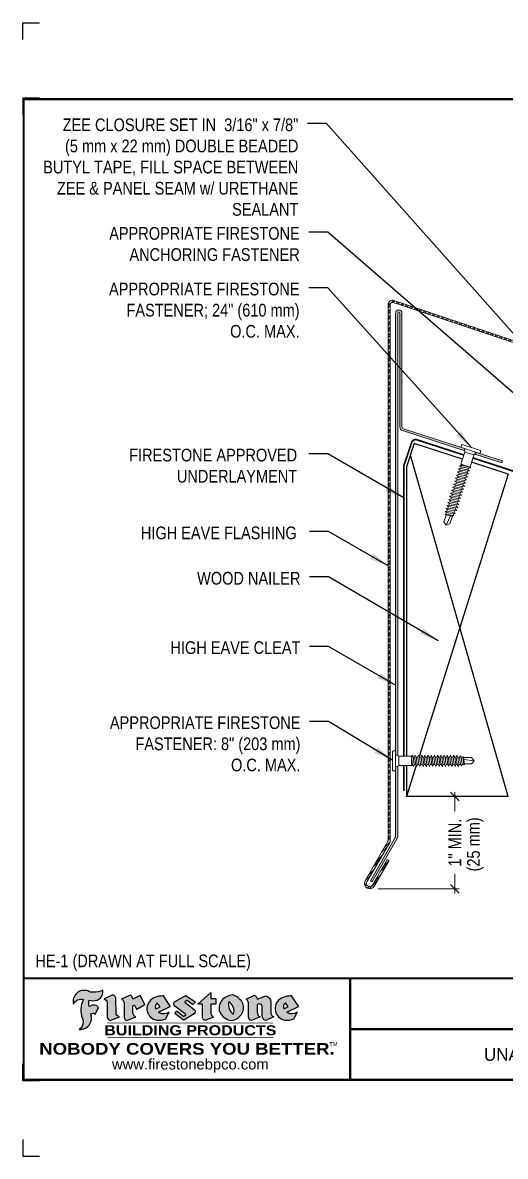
# Model space of a CAD drawing. Header units: inches. Extents: x 0 to 20, y 0 to 16.8.
# Drawn here: x 0 to 7.13, y 0 to 16.76 of the extents above; entities that cross this region are included whole.
import ezdxf
from ezdxf.enums import TextEntityAlignment as Align

# ---------------------------------------------------------------- set-up
doc = ezdxf.new("R2010")
doc.units = ezdxf.units.IN
doc.header["$MEASUREMENT"] = 0
doc.linetypes.add('HIDDEN', pattern=[0.375, 0.25, -0.125])
doc.layers.get('0').update_dxf_attribs({"linetype": 'CONTINUOUS'})
doc.layers.get('DEFPOINTS').update_dxf_attribs({"linetype": 'CONTINUOUS'})
doc.layers.add('FSBP-ACCESSORY-FIRESTONE', color=7, linetype='CONTINUOUS', lineweight=9)
doc.layers.add('FSBP-TRIMS', color=7, linetype='CONTINUOUS', lineweight=9)
for name, color, linetype in [('FSBP-ANNO-NOTE', 7, 'CONTINUOUS'), ('FSBP-MEMBRANE', 7, 'CONTINUOUS'), ('FSBP-SEALANTS', 1, 'CONTINUOUS'), ('FSBP-TTLB', 7, 'CONTINUOUS'), ('FSBP-TTLB-BORDER', 7, 'CONTINUOUS'), ('FSBP-TTLB-TEXT', 7, 'CONTINUOUS'), ('FSBP-WOOD', 7, 'CONTINUOUS')]:
    doc.layers.add(name, color=color, linetype=linetype)
doc.styles.add('ARIAL', font='arial.ttf')
doc.styles.add('ARIAL_BOLD', font='')
doc.styles.add('BANKGOTHIC', font='bgothm.ttf')
doc.styles.add('FSBP_ARIAL_NAR', font='ARIALN.TTF')
doc.styles.add('TXT', font='simplex.shx')
doc.styles.get('ARIAL_BOLD').set_extended_font_data('Arial Black')
doc.dimstyles.new('FSBP-DIM', dxfattribs={"dimtxt": 0.1875, "dimasz": 0.125, "dimexe": 0.0625, "dimexo": 0.125, "dimgap": 0.125, "dimtad": 0, "dimdec": 0, "dimzin": 1, "dimdsep": 46, "dimlunit": 4, "dimtxsty": 'FSBP_ARIAL_NAR', "dimblk": 'OBLIQUE', "dimcen": 0.09375, "dimdle": 0.0625, "dimclrd": 256, "dimclre": 256, "dimclrt": 256, "dimadec": 0, "dimazin": 0, "dimtfac": 1, "dimtdec": 0, "dimtmove": 1, "dimatfit": 3, "dimfxl": 0, "dimtolj": 1, "dimtzin": 0, "dimlwd": -1, "dimlwe": -1, "dimarcsym": 0})
doc.dimstyles.new('STANDARD$7', dxfattribs={"dimscale": 1.5, "dimtxt": 0.2, "dimasz": 0.1, "dimexe": 0.1, "dimexo": 0.125, "dimgap": 0.09, "dimtad": 0, "dimdec": 3, "dimzin": 4, "dimdsep": 46, "dimtxsty": 'TXT', "dimcen": 0.09, "dimadec": 0, "dimazin": 0, "dimtfac": 1, "dimtdec": 3, "dimtofl": 0, "dimtmove": 2, "dimatfit": 3, "dimfxl": 0, "dimtolj": 1, "dimtzin": 4, "dimarcsym": 0})

# ---------------------------------------------------------------- blocks, each defined once
blk = doc.blocks.new('FSBP_AP_FASTENER_02')
at = {"layer": 'FSBP-ACCESSORY-FIRESTONE'}
for p, q in [((8.067609890790237, 9.254251986866306), (8.091047390790237, 9.207376986866306)), ((8.231672390790237, 9.207376986866306), (8.255109890790237, 9.254251986866306)), ((8.091047390790237, 9.207376986866306), (8.091047390790237, 9.019876986866306)), ((8.091047390790237, 9.207376986866306), (8.231672390790237, 9.207376986866306)), ((8.231672390790237, 9.207376986866306), (8.231672390790237, 9.019876986866306)), ((8.091047390790237, 9.019876986866306), (8.108625515790237, 9.004810022580598)), ((8.108625515790237, 8.98113457231767), (8.108625515790237, 8.957459122054741)), ((8.108625515790237, 8.93378367179177), (8.108625515790237, 8.910108221528843)), ((8.108625515790237, 8.886432771265914), (8.108625515790237, 8.862757321002944)), ((8.214094265790237, 8.996201536603378), (8.214094265790237, 8.97252608634045)), ((8.214094265790237, 8.948850636077479), (8.214094265790237, 8.92517518581455)), ((8.214094265790237, 8.901499735551623), (8.214094265790237, 8.877824285288652)), ((8.108625515790237, 8.839081870740015), (8.108625515790237, 8.815406420477045)), ((8.108625515790237, 8.791730970214116), (8.108625515790237, 8.768055519951188)), ((8.108625515790237, 8.744380069688217), (8.108625515790237, 8.72070461942529)), ((8.214094265790237, 8.854148835025724), (8.214094265790237, 8.830473384762795)), ((8.214094265790237, 8.806797934499825), (8.214094265790237, 8.783122484236896)), ((8.214094265790237, 8.759447033973968), (8.214094265790237, 8.735771583710997)), ((8.108625515790237, 8.697029169162361), (8.108625515790237, 8.67335371889939)), ((8.108625515790237, 8.649678268636462), (8.108625515790237, 8.626002818373534)), ((8.108625515790237, 8.602327368110563), (8.108625515790237, 8.578651917847635)), ((8.108625515790237, 8.554976467584707), (8.108625515790237, 8.531301017321736)), ((8.214094265790237, 8.71209613344807), (8.214094265790237, 8.688420683185141)), ((8.214094265790237, 8.66474523292217), (8.214094265790237, 8.641069782659242)), ((8.214094265790237, 8.617394332396314), (8.214094265790237, 8.593718882133343)), ((8.214094265790237, 8.570043431870415), (8.214094265790237, 8.546367981607444)), ((8.108625515790237, 8.507625567058808), (8.108625515790237, 8.48395011679588)), ((8.108625515790237, 8.460274666532909), (8.108625515790237, 8.43659921626998)), ((8.108625515790237, 8.412923766007053), (8.108625515790237, 8.389248315744082)), ((8.214094265790237, 8.522692531344516), (8.214094265790237, 8.499017081081588)), ((8.214094265790237, 8.475341630818617), (8.214094265790237, 8.451666180555689)), ((8.214094265790237, 8.42799073029276), (8.214094265790237, 8.40431528002979)), ((8.108625515790237, 8.365572865481154), (8.108625515790237, 8.341897415218225)), ((8.108625515790237, 8.318221964955255), (8.108625515790237, 8.294546514692327)), ((8.108625515790237, 8.270871064429398), (8.108625515790237, 8.247195614166428)), ((8.114484890790237, 8.130382551065237), (8.114484890790237, 8.236194942606401)), ((8.161359890790237, 8.095226301065237), (8.179814568015516, 8.245527753638596)), ((8.208234890790237, 8.130382551065237), (8.208234890790237, 8.249587799749234)), ((8.214094265790237, 8.380639829766862), (8.214094265790237, 8.356964379503934)), ((8.214094265790237, 8.333288929240963), (8.214094265790237, 8.309613478978035)), ((8.214094265790237, 8.285938028715107), (8.214094265790237, 8.262262578452136)), ((8.161359890790237, 8.095226301065237), (8.114484890790237, 8.130382551065237)), ((8.208234890790237, 8.130382551065237), (8.161359890790237, 8.095226301065237))]:
    blk.add_line(p, q, dxfattribs=at)
blk.add_lwpolyline([(8.301984890790237, 9.254251986866306, 0.375321302791409), (8.301984890790237, 9.301126986866306), (8.301984890790237, 9.301126986866306), (8.020734890790239, 9.301126986866308), (8.020734890790237, 9.301126986866306, 0.3753213027914651), (8.020734890790237, 9.254251986866306)], format="xyb", close=True, dxfattribs=at)
for points in [[(8.079328640790237, 8.988787029591988), (8.108625515790237, 9.004810022580598), (8.214094265790237, 9.019876986866306), (8.243391140790237, 9.012224529591988), (8.214094265790237, 8.996201536603378), (8.108625515790237, 8.98113457231767)], [(8.079328640790237, 8.941436129066089), (8.108625515790237, 8.957459122054741), (8.214094265790237, 8.97252608634045), (8.243391140790237, 8.964873629066089), (8.214094265790237, 8.948850636077479), (8.108625515790237, 8.93378367179177)], [(8.079328640790237, 8.894085228540233), (8.108625515790237, 8.910108221528843), (8.214094265790237, 8.92517518581455), (8.243391140790237, 8.917522728540233), (8.214094265790237, 8.901499735551623), (8.108625515790237, 8.886432771265914)], [(8.079328640790237, 8.846734328014334), (8.108625515790237, 8.862757321002944), (8.214094265790237, 8.877824285288652), (8.243391140790237, 8.870171828014334), (8.214094265790237, 8.854148835025724), (8.108625515790237, 8.839081870740015)], [(8.079328640790237, 8.799383427488435), (8.108625515790237, 8.815406420477045), (8.214094265790237, 8.830473384762795), (8.243391140790237, 8.822820927488435), (8.214094265790237, 8.806797934499825), (8.108625515790237, 8.791730970214116)], [(8.079328640790237, 8.752032526962578), (8.108625515790237, 8.768055519951188), (8.214094265790237, 8.783122484236896), (8.243391140790237, 8.775470026962578), (8.214094265790237, 8.759447033973968), (8.108625515790237, 8.744380069688217)], [(8.079328640790237, 8.70468162643668), (8.108625515790237, 8.72070461942529), (8.214094265790237, 8.735771583710997), (8.243391140790237, 8.72811912643668), (8.214094265790237, 8.71209613344807), (8.108625515790237, 8.697029169162361)], [(8.079328640790237, 8.65733072591078), (8.108625515790237, 8.67335371889939), (8.214094265790237, 8.688420683185141), (8.243391140790237, 8.68076822591078), (8.214094265790237, 8.66474523292217), (8.108625515790237, 8.649678268636462)], [(8.079328640790237, 8.609979825384924), (8.108625515790237, 8.626002818373534), (8.214094265790237, 8.641069782659242), (8.243391140790237, 8.633417325384924), (8.214094265790237, 8.617394332396314), (8.108625515790237, 8.602327368110563)], [(8.079328640790237, 8.562628924859025), (8.108625515790237, 8.578651917847635), (8.214094265790237, 8.593718882133343), (8.243391140790237, 8.586066424859025), (8.214094265790237, 8.570043431870415), (8.108625515790237, 8.554976467584707)], [(8.079328640790237, 8.515278024333126), (8.108625515790237, 8.531301017321736), (8.214094265790237, 8.546367981607444), (8.243391140790237, 8.538715524333126), (8.214094265790237, 8.522692531344516), (8.108625515790237, 8.507625567058808)], [(8.079328640790237, 8.46792712380727), (8.108625515790237, 8.48395011679588), (8.214094265790237, 8.499017081081588), (8.243391140790237, 8.49136462380727), (8.214094265790237, 8.475341630818617), (8.108625515790237, 8.460274666532909)], [(8.079328640790237, 8.42057622328137), (8.108625515790237, 8.43659921626998), (8.214094265790237, 8.451666180555689), (8.243391140790237, 8.44401372328137), (8.214094265790237, 8.42799073029276), (8.108625515790237, 8.412923766007053)], [(8.079328640790237, 8.373225322755472), (8.108625515790237, 8.389248315744082), (8.214094265790237, 8.40431528002979), (8.243391140790237, 8.396662822755472), (8.214094265790237, 8.380639829766862), (8.108625515790237, 8.365572865481154)], [(8.079328640790237, 8.325874422229573), (8.108625515790237, 8.341897415218225), (8.214094265790237, 8.356964379503934), (8.243391140790237, 8.349311922229573), (8.214094265790237, 8.333288929240963), (8.108625515790237, 8.318221964955255)], [(8.086652859540237, 8.279569838668008), (8.108625515790237, 8.294546514692327), (8.214094265790237, 8.309613478978035), (8.236066922040237, 8.300914704739425), (8.214094265790237, 8.285938028715107), (8.108625515790237, 8.270871064429398)], [(8.097639187665237, 8.23970727615429), (8.108625515790237, 8.247195614166428), (8.214094265790237, 8.262262578452136), (8.225080593915237, 8.25791319133283), (8.214094265790237, 8.250424853320693), (8.108625515790237, 8.235357889034985)]]:
    blk.add_lwpolyline(points, close=True, dxfattribs=at)
blk.add_lwpolyline([(8.091047390790237, 9.019876986866306), (8.231672390790237, 9.019876986866306)], dxfattribs=at)
blk = doc.blocks.new('_OBLIQUE')
at = {"color": 0, "linetype": 'ByBlock'}
blk.add_line((-0.5, -0.5), (0.5, 0.5), dxfattribs=at)
blk = doc.blocks.new('*D2')
at = {"layer": 'DEFPOINTS', "color": 0, "transparency": 16777216}
for p in [(5.674667562582687, 5.32028526383059), (5.128808815869926, 3.955650384585435), (6.387647323779603, 3.955650384585435)]:
    blk.add_point(p, dxfattribs=at)
at = {"layer": 'FSBP-TRIMS', "transparency": 16777216}
for p, q in [((6.387647323779603, 5.382785263830589), (6.387647323779603, 5.096656432666402)), ((5.799667562582687, 5.32028526383059), (6.450147323779603, 5.320285263830589)), ((6.387647323779603, 3.893150384585435), (6.387647323779603, 4.179279215749622)), ((5.253808815869926, 3.955650384585435), (6.450147323779603, 3.955650384585435))]:
    blk.add_line(p, q, dxfattribs=at)
at = {"layer": 'FSBP-TRIMS', "transparency": 16777216, "xscale": 0.125, "yscale": 0.125, "zscale": 0.125}
for p, rotation in [((6.387647323779603, 5.320285263830589), 90), ((6.387647323779603, 3.955650384585435), 270)]:
    blk.add_blockref('_OBLIQUE', p, dxfattribs=dict(at, rotation=rotation))
at = {"layer": 'FSBP-TRIMS', "transparency": 16777216, "insert": (6.387647323779603, 4.637967824208014), "char_height": 0.1875, "attachment_point": 5, "rotation": 90, "style": 'FSBP_ARIAL_NAR'}
blk.add_mtext('\\A1;1" MIN.', dxfattribs=at)
blk = doc.blocks.new('A$C486F1324')
at = {"layer": 'FSBP-TTLB-TEXT'}
h = blk.add_hatch(color=1, dxfattribs=at)
edge = h.paths.add_edge_path()
edge.add_arc((1.05293473454803, 2.432581823257731), 0.1319107607348553, 264.0410451462098, 370.3106169565175)
edge.add_arc((1.043176611464152, 2.752262660202042), 0.3273056962876236, 270.05058356628535, 295.23459397187514, ccw=False)
edge.add_arc((1.038426922191803, 2.56403150268051), 0.13916565617135, 249.3281275763668, 272.0749124149863, ccw=False)
edge.add_line((0.989299278179902, 2.433825686944644), (0.9631177487359136, 2.445558787492629))
edge.add_arc((0.9095748620182865, 2.291407038981255), 0.1631857907024101, 70.84590087378872, 194.3325259843273)
edge.add_arc((0.8600509757814071, 2.204839658458385), 0.1179914261095279, 70.96950098067123, 156.9641407594483, ccw=False)
edge.add_arc((1.168766374175352, 2.162383550941515), 0.3110405457095052, 150.323113748316, 203.2084295854517)
edge.add_arc((0.7718745149407522, 1.989572487159472), 0.121858715661731, 0.8849157075190988, 24.34668939894999, ccw=False)
edge.add_arc((0.7650031314481953, 1.983307491475024), 0.1289731377238324, -58.36655102076742, 3.6216782311386737, ccw=False)
edge.add_arc((0.8412948678329051, 2.051617467449851), 0.1783301886510352, 267.2205474105585, 354.1381621173521)
edge.add_arc((0.8059370697409881, 2.029692373120287), 0.212787892960859, 0.9996158580669322, 21.00503380861244)
edge.add_arc((1.034432087517867, 2.064164197730946), 0.05136395668415856, 40.821177131732725, 125.52727787225791, ccw=False)
edge.add_line((1.073301941138498, 2.097740834336818), (1.118401912534369, 2.200031471354478))
edge.add_arc((1.056483187403122, 2.160862735149867), 0.07326744446031509, 32.31675181867256, 66.31481236598174)
edge.add_arc((1.047887483703787, 2.124501603239696), 0.110224694801178, 69.81791323323885, 125.254734720681)
edge.add_arc((1.143333842085744, 2.261873949018218), 0.1659710644737307, 164.1569669952081, 196.5811013160487, ccw=False)
edge.add_line((0.9836674837126961, 2.307184524455224), (1.039240299265617, 2.301383838364885))
h = blk.add_hatch(color=1, dxfattribs=at)
edge = h.paths.add_edge_path()
edge.add_line((1.290864384038019, 2.008492524202993), (1.43097033225452, 2.064791420292025))
edge.add_arc((1.436644270662416, 2.121823377800686), 0.0573135041183696, 181.971787100199, 264.31851000495806, ccw=False)
edge.add_line((1.379364702405683, 2.119851370029735), (1.37903731712966, 2.320596934648066))
edge.add_arc((1.309888624547209, 2.320484163719063), 0.06914878453844908, 0.0934405599589634, 72.42834396969008)
edge.add_line((1.330764526052365, 2.386406475112793), (1.202464409119062, 2.328412355415324))
edge.add_arc((1.190871232973747, 2.27232224160737), 0.05727567197445638, -0.017399788185684884, 78.322067691347, ccw=False)
edge.add_line((1.248146902307115, 2.272304847925781), (1.248199233300755, 2.075706805862339))
edge.add_arc((1.321324461293944, 2.07497573358174), 0.07312888236350451, 179.4272023230205, 245.3845503102953)
h = blk.add_hatch(color=1, dxfattribs=at)
edge = h.paths.add_edge_path()
edge.add_line((1.807651786805041, 2.246865396077439), (1.737783921756391, 2.3789790723241))
edge.add_arc((1.735744620158095, 2.377900594660677), 0.002306916790721869, 27.871971334059, 117.3766794470738)
edge.add_line((1.734683811260555, 2.37994914282028), (1.626263425247162, 2.323805327202692))
edge.add_arc((1.56271380654142, 2.324730636700022), 0.06355635479880146, 359.1658080110728, 425.8793658831422)
edge.add_line((1.58868669411409, 2.382737699601435), (1.462504212281334, 2.325700791685492))
edge.add_arc((1.423437031978647, 2.260476169502841), 0.07602957263902102, -3.4414039757249952, 59.079922442849806, ccw=False)
edge.add_line((1.499329501278754, 2.255912287470565), (1.499329501278754, 2.058449488485891))
edge.add_arc((1.556162430058898, 2.062578896434379), 0.05698275005415229, 184.1557352478596, 255.3066498366543)
edge.add_line((1.541709001656801, 2.007459641984056), (1.672916305560551, 2.060182788021976))
edge.add_arc((1.703923541705656, 2.128694263707063), 0.0752015358480571, 207.5160880841914, 245.649226723163, ccw=False)
edge.add_arc((1.736675161903364, 2.139384485703829), 0.1093332836229114, 179.4823365255142, 204.5537900001095, ccw=False)
edge.add_line((1.62734634068791, 2.140372291052628), (1.62734634068791, 2.218192830870564))
edge.add_arc((1.644214729975653, 2.216674003513419), 0.01693662875851178, 28.356188110623293, 174.8549701683578, ccw=False)
edge.add_arc((1.642965400400852, 2.211114314414412), 0.02111886817708026, 22.216893572439176, 40.102139564264576, ccw=False)
edge.add_line((1.662516385616714, 2.219099649108088), (1.682263761023097, 2.175858276730239))
edge.add_arc((1.6843622118052, 2.176816592645914), 0.002306916790685473, 204.5451281842827, 299.6323508190097)
edge.add_line((1.685502826970224, 2.174811383897563), (1.806753100371753, 2.243781709665697))
edge.add_line((1.806753100371753, 2.243781709665697), (1.807651786805041, 2.246865396077439))
h = blk.add_hatch(color=1, dxfattribs=at)
h.paths.add_polyline_path([(2.079013696958969, 2.372509599487572, 0.02524281661523788), (2.04064932662921, 2.369780089618544, 0.1213611957758757), (1.917398876930707, 2.330017413997425, 0.6151668103976068), (1.948366326295928, 2.020927234590275, 0.05306812109568645), (1.983561194740633, 2.012967556948965, 0.1150932231766138), (2.114751686428195, 2.031339923561191), (2.166820534440563, 2.13634411089113, -0.08755405562188731), (2.119855574390459, 2.112121973331725, -0.265591761123442), (2.008317279265117, 2.129763140217776), (2.180972862525681, 2.216714869958551, 0.4518949533370738), (2.18184769374962, 2.220065341664835)])
h.paths.add_polyline_path([(2.029842278823895, 2.211936798819394), (1.966738618897312, 2.179300291603411, -0.3720533890450154), (1.98880241555118, 2.270120236003706)], flags=16)
h = blk.add_hatch(color=1, dxfattribs=at)
edge = h.paths.add_edge_path()
edge.add_arc((2.27603235730526, 2.253253635380584), 0.04152450223225725, 123.20805433950699, 232.2027298779723, ccw=False)
edge.add_line((2.253290182792528, 2.287996660350629), (2.409160936544441, 2.376738928011363))
edge.add_arc((2.410302318411599, 2.374734155577214), 0.002306916790741141, 55.646444661762985, 119.65426054492829, ccw=False)
edge.add_line((2.411604106875319, 2.376638679631967), (2.547434611018917, 2.283795229912059))
edge.add_arc((2.546093867806404, 2.281917925270474), 0.002306916790700397, -42.731101238422525, 54.4661353739603, ccw=False)
edge.add_line((2.547788405158445, 2.280352547283613), (2.514082878729613, 2.24386597727802))
edge.add_arc((2.512388341377596, 2.245431355264869), 0.002306916790673009, 233.7527076894891, 317.2688987613858, ccw=False)
edge.add_line((2.511024327141814, 2.243570890203742), (2.429474878371439, 2.303359494337499))
edge.add_arc((2.428110864135639, 2.301499029276328), 0.002306916790719975, 53.75270768979195, 124.4135619297851)
edge.add_line((2.426807081754208, 2.303402188907356), (2.398558946171835, 2.284050464081318))
edge.add_arc((2.399862728553238, 2.282147304450302), 0.002306916790694715, 124.413561929383, 231.8459020253661)
edge.add_line((2.398437564694706, 2.280333255648443), (2.535524934179665, 2.17263385734519))
edge.add_arc((2.50987198472614, 2.139980978912016), 0.04152450223225738, -55.21225898295222, 51.84590202520428, ccw=False)
edge.add_line((2.533563285444262, 2.105878096982181), (2.380059912363055, 2.01288121029809))
edge.add_arc((2.378864566801948, 2.014854282539261), 0.002306916790727091, 233.2955624372944, 301.20872157023166, ccw=False)
edge.add_line((2.377485752065996, 2.013004759626924), (2.246891586179532, 2.110362385828026))
edge.add_arc((2.248272903809107, 2.112210040201936), 0.002306916790697761, 135.5134179846413, 233.2179869199888, ccw=False)
edge.add_line((2.246627115749294, 2.113826594173005), (2.278464340477814, 2.146239569709692))
edge.add_arc((2.280110128537683, 2.144623015738608), 0.002306916790748419, 53.03528399993951, 135.5134179853709, ccw=False)
edge.add_line((2.281497330874759, 2.146466256025562), (2.37745964320722, 2.074246076768972))
edge.add_arc((2.378846845544219, 2.076089317055831), 0.002306916790626977, 233.0352840000668, 302.2362632414408)
edge.add_line((2.380077382034147, 2.074137998264391), (2.409909958711938, 2.092950954072577))
edge.add_arc((2.408679422222006, 2.094902272864085), 0.002306916790685166, 302.2362632406177, 412.2027298768422)
edge.add_line((2.410093260944637, 2.096725162094273), (2.2505832602986, 2.22044162923676))
h = blk.add_hatch(color=1, dxfattribs=at)
edge = h.paths.add_edge_path()
edge.add_line((2.779085526150499, 2.423583663157117), (2.779085526150499, 2.333881224553082))
edge.add_arc((2.781392442941157, 2.333881224553068), 0.00230691679065842, 179.9999999996471, 269.9999999996471)
edge.add_line((2.781392442941143, 2.331574307762409), (2.851042658398813, 2.331574307762409))
edge.add_arc((2.851042658398813, 2.329267390971708), 0.002306916790701052, 0, 90, ccw=False)
edge.add_line((2.853349575189514, 2.329267390971708), (2.853349575189514, 2.251757171804073))
edge.add_arc((2.851042658398828, 2.251757171804087), 0.002306916790686842, 269.99999999964706, 359.99999999964706, ccw=False)
edge.add_line((2.851042658398813, 2.2494502550134), (2.781392442941143, 2.2494502550134))
edge.add_arc((2.781392442941157, 2.247143338222742), 0.00230691679065842, 90.00000000035294, 180.0000000003529)
edge.add_line((2.779085526150499, 2.247143338222727), (2.779085526150499, 2.127433711485182))
edge.add_arc((2.852360918257401, 2.12369642034561), 0.07337063740681414, 177.0802527808787, 245.3249543133826)
edge.add_line((2.821730779419073, 2.057025249452735), (2.690154522263373, 2.008229701244503))
edge.add_arc((2.724235369940526, 2.066534893757658), 0.06753517344606048, 177.0345319916278, 239.69264280249018, ccw=False)
edge.add_line((2.656790633108545, 2.070028763539753), (2.656790633108545, 2.247143338222727))
edge.add_arc((2.654483716317887, 2.247143338222742), 0.00230691679065842, 359.9999999996471, 449.999999999647)
edge.add_line((2.654483716317901, 2.2494502550134), (2.588482915647847, 2.2494502550134))
edge.add_line((2.588482915647847, 2.2494502550134), (2.779085526150499, 2.423583663157117))
h = blk.add_hatch(color=1, dxfattribs=at)
edge = h.paths.add_edge_path(flags=16)
edge.add_arc((2.955988474005852, 2.146034781181318), 0.1684614578629418, 344.5558804047866, 417.0140046669545)
edge.add_arc((3.210083044523077, 2.242479849301684), 0.1684614578629413, 164.5558804047865, 237.0140046669547)
edge = h.paths.add_edge_path()
edge.add_arc((3.085000081380657, 2.190898847034975), 0.1828726885096672, 136.0914512150048, 191.213418978326)
edge.add_arc((3.080564515311864, 2.199009864590429), 0.1803148804748503, 194.0167254156723, 240.6663730831859)
edge.add_arc((3.113672006657439, 2.246327426840207), 0.2378525180183702, 239.2975390661776, 264.2889872773176)
edge.add_arc((3.064469747004688, 2.211810064170161), 0.2037606892471559, 277.1986764832036, 326.503572961274)
edge.add_arc((3.093364291682004, 2.196728640902951), 0.1713748657917089, 325.3768876809903, 406.3828327799088)
edge.add_arc((3.027464452944376, 2.141218864507682), 0.2571945645850002, 44.28462553519766, 73.82901434867304)
edge.add_arc((3.13277746446545, 2.132489990494792), 0.2579560664039133, 97.50292863483666, 134.1039137579026)
h = blk.add_hatch(color=1, dxfattribs=at)
edge = h.paths.add_edge_path()
edge.add_line((3.33831519343592, 2.058643648811753), (3.33831519343592, 2.255912287470565))
edge.add_arc((3.262422724135841, 2.260476169502887), 0.076029572638996, 356.5585960242387, 419.0799224428129)
edge.add_line((3.301489904438557, 2.325700791685492), (3.427672386271257, 2.382737699601435))
edge.add_arc((3.401699498698617, 2.324730636699968), 0.06355635479883828, 0.39626228338801184, 65.87936588318729, ccw=False)
edge.add_line((3.465254333483887, 2.325170194128376), (3.596151383567263, 2.371448459092008))
edge.add_arc((3.571369086579416, 2.27774289547643), 0.09692726601172152, 2.366977007666776, 75.18615851992018, ccw=False)
edge.add_line((3.668213654208745, 2.281745971443158), (3.668213654208745, 2.142456301410775))
edge.add_arc((3.777502514268014, 2.139339897279081), 0.1093332836229047, 178.3666365323575, 204.5537900000423)
edge.add_arc((3.744750894070185, 2.128649675282367), 0.07520153584796174, 207.5160880841712, 245.2240541443093)
edge.add_line((3.71323611585031, 2.060370178010899), (3.588210878431101, 2.010131177172084))
edge.add_arc((3.610972150886048, 2.078197660558692), 0.07177131519198725, 180.3328587115749, 251.5101856666586, ccw=False)
edge.add_line((3.539202046833867, 2.077780708850796), (3.539202046833867, 2.2155300510111))
edge.add_arc((3.501944494155337, 2.215955952136818), 0.0372599868942854, 359.3450650296065, 449.0500281941028)
edge.add_arc((3.498394839000171, 2.188871092646112), 0.06447454900600776, 86.29402372314017, 119.8211331593848)
edge.add_line((3.46633203284519, 2.244808056551889), (3.46633203284519, 2.140372291052628))
edge.add_arc((3.575660854060708, 2.139384485703815), 0.1093332836229751, 179.482336525507, 204.5537900001025)
edge.add_arc((3.542909233862866, 2.128694263706967), 0.0752015358479639, 207.51608808417, 245.6492267231416)
edge.add_line((3.511901997717774, 2.060182788021976), (3.380694693813967, 2.007459641984056))
edge.add_arc((3.395127450940398, 2.062546484817654), 0.05694615642555727, 183.9298782390169, 255.318496325343, ccw=False)
h = blk.add_hatch(color=1, dxfattribs=at)
h.paths.add_polyline_path([(3.973320437169735, 2.372509599487572, 0.02524281661523822), (3.934956066840033, 2.369780089618544, 0.1085638477195505), (3.823515797474061, 2.33691113673602, 0.6425897848490651), (3.842673066506751, 2.020927234590275, 0.05306812109569052), (3.877867934951342, 2.012967556948965, 0.1150932231766133), (4.009058426638961, 2.031339923561191), (4.061127274651329, 2.13634411089113, -0.08755405562189084), (4.014162314601225, 2.112121973331725, -0.2655917611234366), (3.902624019475826, 2.129763140217776), (4.075279602736447, 2.216714869958551, 0.4518949533370731), (4.076154433960386, 2.220065341664835)])
h.paths.add_polyline_path([(3.924149019034718, 2.211936798819394), (3.861045359108135, 2.179300291603411, -0.3720533890450147), (3.883109155761946, 2.270120236003706)], flags=16)
at = {"layer": 'DEFPOINTS', "linetype": 'Continuous', "ltscale": 1.75}
for points in [[(-3.512154225088215e-08, 16.51166663588279), (-3.512154225088215e-08, 16.76166663588279), (0.2499999648784577, 16.76166663588279)], [(-3.512154225088215e-08, 0.2499999692161197), (-3.512154225088215e-08, -3.078388033372903e-08), (0.2499999648784577, -3.078388033372903e-08)]]:
    blk.add_lwpolyline(points, dxfattribs=at)
at = {"layer": 'DEFPOINTS', "color": 1}
for points in [[(0.2499999648784577, 15.64645830254946), (-3.512154225088215e-08, 15.64645830254946), (-3.512154225088215e-08, 15.39645830254946)], [(0.2499999648784577, 1.115208302549462), (-3.512154225088215e-08, 1.115208302549462), (-3.512154225088215e-08, 1.365208302549462)]]:
    blk.add_lwpolyline(points, dxfattribs=at)
at = {"layer": 'FSBP-TTLB', "const_width": 0.03125}
for points in [[(0.01562496487845775, 2.630833302549462), (0.01562496487845775, 1.130833302549462), (20.01562496487846, 1.130833302549462), (20.01562496487846, 2.630833302549462), (0.01562496487845775, 2.630833302549462)], [(4.840833492085227, 2.630833302549462), (4.840833492085227, 1.880833302549462)], [(4.840833492085227, 1.880833302549462), (15.85591267006784, 1.880833302549462)], [(4.840833492085227, 1.880833302549462), (4.840833492085227, 1.130833302549462)]]:
    blk.add_lwpolyline(points, dxfattribs=at)
at = {"layer": 'FSBP-TTLB-BORDER', "const_width": 0.03125}
blk.add_lwpolyline([(20.01562496487846, 2.630833302549462), (20.01562496487846, 15.63083330254946), (0.01562496487845775, 15.63083330254946), (0.01562496487845775, 2.630833302549462)], dxfattribs=at)
at = {"layer": 'FSBP-TTLB-TEXT', "color": 1}
blk.add_line((0.7514681707107965, 2.251010548403869), (0.7514681707107965, 2.251010548403869), dxfattribs=at)
for points in [[(1.039240288603781, 2.301383839477765, 0.5000510906601082), (1.182715385655359, 2.456191808344684, -0.1103304102359608), (1.043465573188274, 2.424957091469324, -0.09957876667165425), (0.989299278179902, 2.433825686944644), (0.9631177487359136, 2.445558787492629, 0.5978159689075124), (0.7514681707107965, 2.251010548403869, -0.3938834584182213), (0.8985246071333276, 2.316382279576757, 0.2349406564350952), (0.8828960471532977, 2.039809584686154, -0.1027304183841549), (0.893718696891784, 1.991454482752047, -0.2772692352614086), (0.8326473561440534, 1.873497067927772, 0.3985429150902959), (1.018692578968699, 2.03340460748511, 0.0875124847930418), (1.004584981218573, 2.105966186820112, -0.3874031597924062), (1.073301941138498, 2.097740834336818), (1.118401912534369, 2.200031471354478, 0.1494423498871741), (1.085915528859078, 2.22795860457687, 0.2467195073738216), (0.9842643930489484, 2.214510412139376, -0.1424285161541127), (0.9836674837126961, 2.307184524455224), (1.039240299265617, 2.301383838364885)], [(2.18184769374962, 2.220065341664835), (2.079013696958969, 2.372509599487572, 0.02524281661523788), (2.04064932662921, 2.369780089618544, 0.1085638477195265), (1.929209057263352, 2.33691113673602, 0.6425897848491228), (1.948366326295928, 2.020927234590275, 0.05306812109568648), (1.983561194740633, 2.012967556948965, 0.1150932231766137), (2.114751686428195, 2.031339923561191), (2.166820534440563, 2.13634411089113, -0.0875540556218873), (2.119855574390459, 2.112121973331725, -0.2655917611234418), (2.008317279265117, 2.129763140217776), (2.180972862525681, 2.216714869958551)], [(2.779085526150499, 2.423583663157117), (2.779085526150499, 2.333881224553082, 0.4142135623730958), (2.781392442941143, 2.331574307762409), (2.851042658398813, 2.331574307762409, -0.414213562373095), (2.853349575189514, 2.329267390971708), (2.853349575189514, 2.251757171804073, -0.4142135623730938), (2.851042658398813, 2.2494502550134), (2.781392442941143, 2.2494502550134, 0.4142135623730958), (2.779085526150499, 2.247143338222727), (2.779085526150499, 2.127433711485182, 0.3068985753588853), (2.821730779419073, 2.057025249452735), (2.690154522263373, 2.008229701244503, -0.2804194150632976), (2.656790633108545, 2.070028763539753), (2.656790633108545, 2.247143338222727, 0.414213562373095), (2.654483716317901, 2.2494502550134), (2.588482915647847, 2.2494502550134), (2.779085526150499, 2.423583663157117)], [(4.076154433960386, 2.220065341664835), (3.973320437169735, 2.372509599487572, 0.02524281661523788), (3.934956066840033, 2.369780089618544, 0.1085638477195265), (3.823515797474061, 2.33691113673602, 0.6425897848491228), (3.842673066506751, 2.020927234590275, 0.05306812109568648), (3.877867934951342, 2.012967556948965, 0.1150932231766137), (4.009058426638961, 2.031339923561191), (4.061127274651329, 2.13634411089113, -0.0875540556218873), (4.014162314601225, 2.112121973331725, -0.2655917611234418), (3.902624019475826, 2.129763140217776), (4.075279602736447, 2.216714869958551)], [(4.075279602736447, 2.216714869958551, 0.4518949533370731), (4.076154433960386, 2.220065341664835, 0.4518949533370731)]]:
    blk.add_lwpolyline(points, format="xyb", dxfattribs=at)
for points in [[(1.290864384038019, 2.008492524202993), (1.43097033225452, 2.064791420292025, -0.3756100036733062), (1.379364702405683, 2.119851370029735), (1.37903731712966, 2.320596934648066, 0.3265360292958048), (1.330764526052365, 2.386406475112793), (1.202464409119062, 2.328412355415324, -0.3557863980845349), (1.248146902307115, 2.272304847925781), (1.248199233300755, 2.075706805862339, 0.2960110723418457)], [(1.807651786805041, 2.246865396077439), (1.737783921756391, 2.3789790723241, 0.4116839150163434), (1.734683811260555, 2.37994914282028), (1.626263425247162, 2.323805327202692, 0.2996033003794034), (1.58868669411409, 2.382737699601435), (1.462504212281334, 2.325700791685492, -0.2797757560995365), (1.499329501278754, 2.255912287470565), (1.499329501278754, 2.058449488485891, 0.320828638474519), (1.541709001656801, 2.007459641984056), (1.672916305560551, 2.060182788021976, -0.1679398621276611), (1.637228717577119, 2.093951330204405, -0.1098333365370753), (1.62734634068791, 2.140372291052628), (1.62734634068791, 2.218192830870564, -0.743334502655012), (1.659119166646138, 2.224718079671632, -0.07819791644735608), (1.662516385616714, 2.219099649108088), (1.682263761023097, 2.175858276730239, 0.4404648714563479), (1.685502826970224, 2.174811383897563), (1.806753100371753, 2.243781709665697)], [(2.2505832602986, 2.22044162923676, -0.5150044486718882), (2.253290182792528, 2.287996660350629), (2.409160936544441, 2.376738928011363, -0.2867822934100265), (2.411604106875319, 2.376638679631967), (2.547434611018917, 2.283795229912059, -0.4515027974650387), (2.547788405158445, 2.280352547283613), (2.514082878729613, 2.24386597727802, -0.3814439164929681), (2.511024327141814, 2.243570890203742), (2.429474878371439, 2.303359494337499, 0.3184718635035665), (2.426807081754208, 2.303402188907356), (2.398558946171835, 2.284050464081318, 0.5064094529656681), (2.398437564694706, 2.280333255648443), (2.535524934179665, 2.17263385734519, -0.5043597839115849), (2.533563285444262, 2.105878096982181), (2.380059912363055, 2.01288121029809, -0.3053163970316367), (2.377485752065996, 2.013004759626924), (2.246891586179532, 2.110362385828026, -0.4541703869768119), (2.246627115749294, 2.113826594173005), (2.278464340477814, 2.146239569709692, -0.3762644290664977), (2.281497330874759, 2.146466256025562), (2.37745964320722, 2.074246076768972, 0.3114700032088108), (2.380077382034147, 2.074137998264391), (2.409909958711938, 2.092950954072577, 0.520381097387146), (2.410093260944637, 2.096725162094273)], [(2.953249883604445, 2.317722762716059, 0.2452625673097023), (2.905618498745599, 2.155336675924431, 0.2064059665179019), (2.992229303852542, 2.041814614862275, 0.1094800500670344), (3.090003063353111, 2.009655498951545, 0.2185147641853038), (3.234389909721659, 2.09935759961418, 0.3689489483072479), (3.211584927988571, 2.320798080235917, 0.1296305888694145), (3.099094368954257, 2.388237485636708, 0.1610736375384317)], [(3.33831519343592, 2.058643648811753), (3.33831519343592, 2.255912287470565, 0.2797757560995341), (3.301489904438557, 2.325700791685492), (3.427672386271257, 2.382737699601435, -0.2937618496109166), (3.465254333483887, 2.325170194128376), (3.596151383567263, 2.371448459092008, -0.3288760160581939), (3.668213654208745, 2.281745971443158), (3.668213654208745, 2.142456301410775, 0.114762897203527), (3.678056069941721, 2.093906741779776, 0.166032965990522), (3.71323611585031, 2.060370178010899), (3.588210878431101, 2.010131177172084, -0.3209557512194564), (3.539202046833867, 2.077780708850796), (3.539202046833867, 2.2155300510111, 0.4127061514896111), (3.502562241494348, 2.253210817746393, 0.1473421876160361), (3.46633203284519, 2.244808056551889), (3.46633203284519, 2.140372291052628, 0.1098333365370753), (3.476214409734399, 2.093951330204376, 0.1679398621276611), (3.511901997717774, 2.060182788021976), (3.380694693813967, 2.007459641984056, -0.3219729545308964), (3.33831519343592, 2.058643648811753, 29.1476284739)], [(1.966738618897312, 2.179300291603411), (2.029842278823895, 2.211936798819394), (1.98880241555118, 2.270120236003706, 0.3720533890450154)], [(3.118366895036178, 2.101173760584302, 0.3271311138286319), (3.047704623492751, 2.287340869898699, 0.3271311138286322)], [(3.861045359108135, 2.179300291603411), (3.924149019034718, 2.211936798819394), (3.883109155761946, 2.270120236003706, 0.3720533890450154)]]:
    blk.add_lwpolyline(points, format="xyb", close=True, dxfattribs=at)
at = {"layer": 'FSBP-TTLB-TEXT', "const_width": 0.0078125}
for points in [[(1.249551544687665, 1.972387724376318), (3.706854447563717, 1.972387724376304)], [(1.249551544687665, 1.754677206499863), (3.706854447563717, 1.754677206499878)]]:
    blk.add_lwpolyline(points, dxfattribs=at)
at = {"layer": 'FSBP-TTLB-TEXT', "color": 1}
for centre, start, end in [((1.805612485206739, 2.245786918414026), 299.6323508193319, 27.87197133380466), ((2.179935225669015, 2.218775252164079), 296.7304547840455, 34.00233684987402)]:
    blk.add_arc(centre, 0.00230691679068068, start, end, dxfattribs=at)
at = {"layer": 'FSBP-TTLB-TEXT', "lineweight": 18, "style": 'ARIAL_BOLD'}
blk.add_text('BUILDING PRODUCTS', height=0.1484375, dxfattribs=at).set_placement((2.478202996125691, 1.863532465438098), align=Align.MIDDLE_CENTER)
at = {"layer": 'FSBP-TTLB-TEXT', "color": 1}
for s, height, style, p in [('NOBODY COVERS YOU BETTER.', 0.171875, 'ARIAL_BOLD', (2.428229228481842, 1.589182851962093)), ('TM', 0.0625, 'BANKGOTHIC', (4.592296138251458, 1.658258798256043))]:
    blk.add_text(s, height=height, dxfattribs=dict(at, style=style)).set_placement(p, align=Align.MIDDLE_CENTER)
at = {"layer": 'FSBP-TTLB-TEXT'}
for s, height, style, p in [('UNA-CLAD', 0.1875, 'BANKGOTHIC', (7.458990643120234, 1.505833302549462)), ('www.firestonebpco.com', 0.15625, 'ARIAL', (2.478202996125691, 1.362175995809338))]:
    blk.add_text(s, height=height, dxfattribs=dict(at, style=style)).set_placement(p, align=Align.MIDDLE_CENTER)
for tag, height, style, p in [('MAXIMUM_WARRANTY', 0.1875, 'ARIAL_BOLD', (18.05549597262787, 2.85485773330052)), ('ACCPT_SYSTEMS', 0.21875, 'ARIAL', (12.51000666906039, 1.505833302549462))]:
    blk.add_attdef(tag, text='', height=height, dxfattribs=dict(at, style=style)).set_placement(p, align=Align.MIDDLE_LEFT)
for tag, height, style, p in [('DETAIL_DESCP_LINE_1', 0.21875, 'ARIAL_BOLD', (10.34680946719057, 2.25720148330052)), ('ISSUE_REV_DATE', 0.21875, 'ARIAL', (16.85632130115108, 1.902577359955217)), ('DETAIL_NUMBER', 0.4375, 'ARIAL', (18.9350408723662, 1.73767023330052))]:
    blk.add_attdef(tag, text='', height=height, dxfattribs=dict(at, style=style)).set_placement(p, align=Align.MIDDLE_CENTER)

msp = doc.modelspace()

# ---------------------------------------------------------------- hatches: boundary and pattern name
at = {"layer": 'FSBP-TRIMS'}
h = msp.add_hatch(dxfattribs=at)
h.set_pattern_fill('STEEL', color=256, scale=0.5, style=0)
h.set_pattern_definition([(45, (-2.685657874190326, 0.4823149530556776), (-0.04419417382415922, 0.04419417382415922), []), (45, (-2.685657874190326, 0.5135649530556776), (-0.04419417382415922, 0.04419417382415922), [])])
h.paths.add_polyline_path([(5.434057228133396, 12.59530251134744, -0.5122850983809137), (5.475223799608992, 12.62493735756215), (10.80701595347242, 10.84078441802129, -1), (10.77726623904563, 10.75187987937716), (9.888200545073005, 11.04938381906033), (9.87832458866021, 11.01973538201508), (10.76734966757003, 10.72224503316245, 1), (10.81693252494802, 10.870419264236), (5.485140371084588, 12.65457220377686, 0.512285098380889), (5.402807228133399, 12.59530251134744), (5.402807228133396, 4.664604555818982), (5.061150581199266, 4.072837884585436, 1), (5.196467050540585, 3.994712884585436), (5.415217050540587, 4.373598998741128), (5.388153756672322, 4.389223998741128), (5.169403756672322, 4.010337884585436, -1), (5.088213875067529, 4.057212884585436), (5.425683815869926, 4.641727968082451, 0.1316524975873768), (5.434057228133396, 4.672977968082447)])
for points in [[(5.605932228139249, 12.46650438969126, 1), (5.512182228133405, 12.46650438969126), (5.512182228133396, 5.941534448888869), (5.543432228133399, 5.925909448888868), (5.543432228133335, 12.46650438969126, -1), (5.574682228139248, 12.46650438969126), (5.574682228139266, 10.78565368928269, 0.2679491924311118), (5.603857939619447, 10.73511987465204), (6.53343749238072, 10.4317404297133), (6.528442154467548, 10.46490738011773), (5.629536607332185, 10.75697949743504, -0.3249196962329007), (5.605932228139246, 10.78946813820015)], [(6.751346025474225, 10.39248152206111), (6.706765251272889, 10.40696669367243), (6.683228893697243, 10.38307025309923), (7.083861451186554, 10.25289684421878), (7.093131961017794, 10.2814285397076)], [(5.543432228133398, 5.769659448888869), (5.512182228133396, 5.754034448888867), (5.512182228133396, 4.72906450808647, -0.1316524975873931), (5.507995522001661, 4.71343950808647), (5.139275581199269, 4.074797836852933), (5.166338875067534, 4.059172836852934), (5.535058815869924, 4.69781450808647, 0.1316524975873924), (5.543432228133398, 4.729064508086469)]]:
    msp.add_hatch(color=256, dxfattribs=at).paths.add_polyline_path(points)

# ---------------------------------------------------------------- linework, layer by layer
for p, q in [((5.6746675625827, 10.19667885370065), (5.674667562582696, 9.173086490421653)), ((5.674667562582707, 10.19667885370067), (5.674667562582711, 9.173086490421653))]:
    msp.add_line(p, q)
at = {"layer": 'FSBP-MEMBRANE', "linetype": 'HIDDEN', "const_width": 0.02499999999999999}
msp.add_lwpolyline([(6.52185461814414, 10.36878768480199), (5.827833985519817, 10.59428865793366, 0.4116598904954209), (5.749250194920997, 10.55467916669054), (5.63341575656529, 10.20848652260911, 0.08089726197239912), (5.631800870790483, 10.19857075209644), (5.631800870790471, 5.91809694888887)], format="xyb", dxfattribs=at)
for points in [[(8.681746653871823, 9.666996220657449), (6.655596940748148, 10.32533216996801)], [(5.631800870790471, 5.777471948888866), (5.631800870790469, 5.403956071862901)]]:
    msp.add_lwpolyline(points, dxfattribs=at)
at = {"layer": 'FSBP-TRIMS'}
for p, q in [((5.402807228133396, 4.672977968082453), (5.402807228133399, 12.59530251134744)), ((5.434057228133396, 4.672977968082453), (5.434057228133396, 12.59530251134744)), ((5.475223799608992, 12.62493735756215), (10.80701595347242, 10.84078441802129)), ((5.485140371084588, 12.65457220377686), (10.81693252494802, 10.870419264236)), ((6.751346025474225, 10.39248152206111), (7.093131961017795, 10.28142853970761)), ((6.683228893697245, 10.38307025309923), (7.083861451186554, 10.25289684421878)), ((7.093131961017795, 10.28142853970761), (7.083861451186554, 10.25289684421878)), ((5.512182228133396, 4.72906450808647), (5.512182228133396, 5.754034448888867)), ((5.543432228133398, 4.72906450808647), (5.543432228133398, 5.769659448888867)), ((5.139275581199269, 4.074797836852934), (5.507995522001661, 4.71343950808647)), ((5.166338875067533, 4.059172836852934), (5.535058815869924, 4.69781450808647)), ((5.398620522001659, 4.657352968082453), (5.061150581199266, 4.072837884585436)), ((5.425683815869926, 4.641727968082451), (5.088213875067529, 4.057212884585436)), ((5.169403756672322, 4.010337884585436), (5.388153756672322, 4.389223998741128)), ((5.196467050540585, 3.994712884585436), (5.415217050540585, 4.373598998741128)), ((5.388153756672322, 4.389223998741128), (5.415217050540585, 4.373598998741128)), ((5.139275581199269, 4.074797836852934), (5.166338875067533, 4.059172836852934))]:
    msp.add_line(p, q, dxfattribs=at)
for points in [[(6.483861380266213, 10.47939255172906), (5.629536607332184, 10.75697949743504, -0.3249196962329038), (5.605932228139247, 10.78946813820015), (5.605932228139249, 12.46650438969126, 0.9999999999999999), (5.512182228133405, 12.46650438969126), (5.512182228133396, 5.94153444888887)], [(5.543432228133398, 5.925909448888869), (5.543432228133335, 12.46650438969126, -0.9999999999999999), (5.574682228139247, 12.46650438969126), (5.574682228139266, 10.78565368928269, 0.3249196962328985), (5.615002069758916, 10.73015818824114), (6.53343749238072, 10.4317404297133)]]:
    msp.add_lwpolyline(points, format="xyb", dxfattribs=at)
for centre, radius, start, end in [((5.465307228133396, 12.59530251134744), 0.0625, 71.49845143153384, 180), ((5.465307228133396, 12.59530251134744), 0.03125, 71.49845143153384, 180), ((5.480932228133396, 4.72906450808647), 0.03125, 330.0000000000002, 0), ((5.480932228133396, 4.72906450808647), 0.0625, 330.0000000000002, 0), ((5.371557228133396, 4.672977968082453), 0.03125, 330.0000000000004, 359.999999999999), ((5.371557228133396, 4.672977968082453), 0.0625, 330.0000000000004, 359.999999999999), ((5.128808815869926, 4.033775384585436), 0.07812500000000047, 150.0000000000002, 329.9999999999999), ((5.128808815869926, 4.033775384585436), 0.04687500000000047, 150.0000000000002, 329.9999999999999)]:
    msp.add_arc(centre, radius, start, end, dxfattribs=at)
at = {"layer": 'FSBP-WOOD'}
for p, q in [((5.789007735529017, 10.53840560922273), (5.674667562582696, 10.19667885370065)), ((6.501723425241236, 10.30683024382102), (5.789007735529017, 10.53840560922273)), ((7.174667562582688, 5.320285263830593), (5.731945830896038, 10.36786555290068)), ((7.174667562582689, 10.08817743913433), (6.635465747845243, 10.26337472898705)), ((5.6746675625827, 10.19667885370062), (5.674667562582689, 9.173086490421653)), ((7.174667562582689, 10.08817743913433), (5.860031790820157, 5.909483032760352)), ((5.674667562582689, 9.173086490421653), (5.674667562582689, 5.918096948888869)), ((5.818532789223474, 5.777574522763192), (5.674667562582687, 5.320285263830589)), ((5.674667562582689, 5.777471948888868), (5.674667562582687, 5.320285263830589)), ((7.174667562582688, 5.320285263830593), (5.674667562582687, 5.320285263830589))]:
    msp.add_line(p, q, dxfattribs=at)

# ---------------------------------------------------------------- block references
msp.add_blockref('A$C486F1324', (3.512154211904317e-08, 3.078388033372903e-08))
at = {"layer": 'FSBP-ACCESSORY-FIRESTONE', "rotation": 90}
msp.add_blockref('FSBP_AP_FASTENER_02', (14.7664342149997, -2.313575441901371), dxfattribs=at)
at = {"layer": 'FSBP-SEALANTS', "rotation": 342}
msp.add_blockref('FSBP_AP_FASTENER_02', (-4.004031937265552, 4.156619284812761), dxfattribs=at)

# ---------------------------------------------------------------- texts
at = {"layer": 'DEFPOINTS', "style": 'FSBP_ARIAL_NAR'}
msp.add_text('HE-1 (DRAWN AT FULL SCALE)', height=0.1875, dxfattribs=at).set_placement((0.1874925427754306, 2.890285000893115), align=Align.MIDDLE_LEFT)
at = {"layer": 'FSBP-ANNO-NOTE', "char_height": 0.1875, "attachment_point": 3, "style": 'FSBP_ARIAL_NAR'}
for s, insert in [('ZEE CLOSURE SET IN  3/16" x 7/8" \\P(5 mm x 22 mm) DOUBLE BEADED\\P BUTYL TAPE, FILL SPACE BETWEEN \\PZEE & PANEL SEAM w/ URETHANE \\PSEALANT', (4.074411792896946, 15.34530551288558)), ('APPROPRIATE FIRESTONE \\PANCHORING FASTENER', (4.095186063543169, 13.73958295281853)), ('APPROPRIATE FIRESTONE \\PFASTENER; 24" (610 mm) \\PO.C. MAX.', (4.09270263871726, 12.91713111546997)), ('FIRESTONE APPROVED \\PUNDERLAYMENT', (4.05653714831867, 10.4622921153931)), ('HIGH EAVE FLASHING', (4.050315232215277, 9.311823740249075)), ('WOOD NAILER', (4.105609734650422, 8.640842004125993)), ('HIGH EAVE CLEAT', (4.105609734650422, 7.615503437287871)), ('APPROPRIATE FIRESTONE \\PFASTENER: 8" (203 mm) \\PO.C. MAX.', (4.105609734650422, 6.505447137469468))]:
    msp.add_mtext(s, dxfattribs=dict(at, insert=insert))
at = {"layer": 'FSBP-TRIMS', "insert": (6.690452469646303, 4.612014777620276), "char_height": 0.1875, "attachment_point": 5, "rotation": 90, "style": 'FSBP_ARIAL_NAR'}
msp.add_mtext('\\A1;(25 mm)', dxfattribs=at)

# ---------------------------------------------------------------- dimensions: what is measured, and where the dimension line sits
at = {"layer": 'FSBP-TRIMS'}
dim = msp.add_linear_dim(base=(6.387647323779603, 3.955650384585435), p1=(5.674667562582687, 5.32028526383059), p2=(5.128808815869926, 3.955650384585435), angle=90, text='1" MIN.', dimstyle='FSBP-DIM', dxfattribs=at)
dim.commit()
dim.dimension.update_dxf_attribs({"geometry": '*D2', "text_midpoint": (6.387647323779603, 4.637967824208014)})

# ---------------------------------------------------------------- leaders
at = {"layer": 'FSBP-ANNO-NOTE', "annotation_type": 0, "has_hookline": 1, "hookline_direction": 1}
for points, text_width in [([(9.24004055679766, 9.927618430513775), (4.490661792896946, 15.27030551288558), (4.209411792896946, 15.27030551288558)], 3.81343792633015), ([(8.833845979190794, 9.907573780539153), (4.511436063543169, 13.66458295281853), (4.230186063543169, 13.66458295281853)], 2.804953956343792), ([(6.632088874481552, 10.48051781109642), (4.508952638717259, 12.84213111546997), (4.227702638717259, 12.84213111546997)], 2.804953956343792), ([(5.6317592055757, 9.73481573049126), (4.511436063543168, 10.3872921153931), (4.230186063543168, 10.3872921153931)], 2.452464188267394), ([(5.402807228133397, 8.731379536076656), (4.521859734650421, 9.236823740249076), (4.240609734650421, 9.236823740249076)], 2.273917121418827), ([(6.140816570975707, 7.623778473155064), (4.521859734650421, 8.565842004125994), (4.240609734650421, 8.565842004125994)], 1.521614938608458), ([(5.512182228133397, 6.964950853805035), (4.521859734650421, 7.540503437287871), (4.240609734650421, 7.540503437287871)], 1.901091405184175), ([(5.465307228133395, 5.858922589491743), (4.521859734650421, 6.430447137469468), (4.240609734650421, 6.430447137469468)], 2.804953956343792)]:
    msp.add_leader(points, dimstyle='STANDARD$7', override={"dimasz": 0.1875, "dimtad": 0}, dxfattribs=dict(at, text_width=text_width))

doc.saveas('drawing.dxf')
